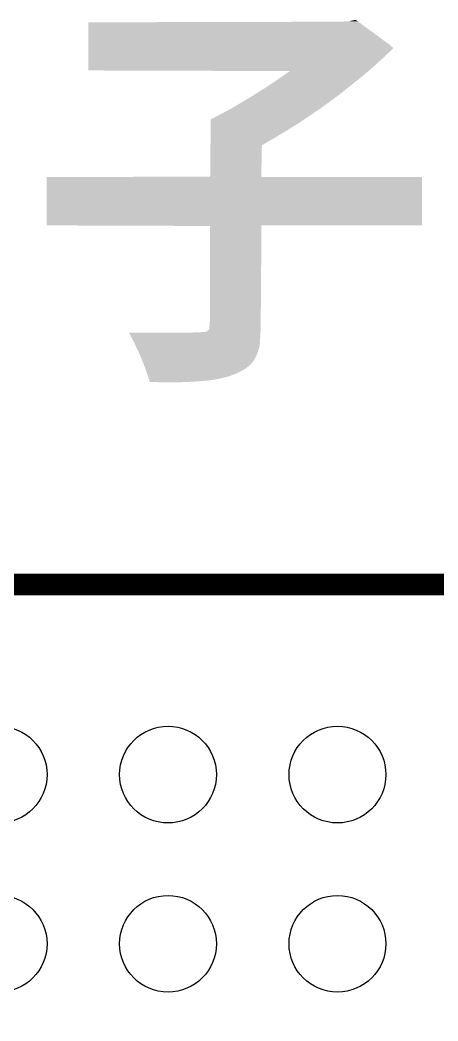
# Model space of a CAD drawing. Extents: x 0 to 1.77, y 0.1 to 2.36.
# Drawn here: x 0.5639 to 0.6416, y 1.3881 to 1.5745 of the extents above; entities that cross this region are included whole.
import ezdxf

# ---------------------------------------------------------------- set-up
doc = ezdxf.new("R2010")
doc.units = 0
doc.layers.get('0').update_dxf_attribs({"linetype": 'CONTINUOUS'})
doc.layers.add('ASSY_ART', color=2, linetype='CONTINUOUS')

# ---------------------------------------------------------------- blocks, each defined once
blk = doc.blocks.new('ROUND_27')
blk.add_circle((0, 0), 0.009)

msp = doc.modelspace()

# ---------------------------------------------------------------- linework, layer by layer
at = {"layer": 'ASSY_ART', "const_width": 0.004}
msp.add_lwpolyline([(0.43, 1.46934), (0.43, 0.80015), (1.0992, 0.80015), (1.0992, 1.45234), (1.0822, 1.46934), (0.43, 1.46934)], dxfattribs=at)
at = {"layer": 'ASSY_ART'}
for points in [[(0.57655, 1.57404), (0.60064, 1.57406), (0.6269, 1.57404), (0.62687, 1.57406)], [(0.57655, 1.57217), (0.57655, 1.57404), (0.62944, 1.57217), (0.6269, 1.57404)], [(0.60064, 1.57406), (0.60992, 1.57409), (0.62687, 1.57406), (0.62683, 1.57409)], [(0.60992, 1.57409), (0.61781, 1.57413), (0.62683, 1.57409), (0.62677, 1.57413)], [(0.61781, 1.57413), (0.62483, 1.57418), (0.62677, 1.57413), (0.6267, 1.57418)], [(0.62489, 1.57418), (0.62502, 1.57419), (0.6267, 1.57418), (0.62669, 1.57419)], [(0.62502, 1.57419), (0.62514, 1.57422), (0.62669, 1.57419), (0.62665, 1.57422)], [(0.62514, 1.57422), (0.62526, 1.57425), (0.62665, 1.57422), (0.62661, 1.57425)], [(0.62526, 1.57425), (0.62548, 1.57432), (0.62661, 1.57425), (0.62651, 1.57432)], [(0.62548, 1.57432), (0.62564, 1.57436), (0.62651, 1.57432), (0.62646, 1.57436)], [(0.62564, 1.57436), (0.62572, 1.57438), (0.62646, 1.57436), (0.62643, 1.57438)], [(0.62572, 1.57438), (0.62574, 1.57438), (0.62643, 1.57438), (0.62642, 1.57438)], [(0.62574, 1.57438), (0.62586, 1.5744), (0.62642, 1.57438), (0.62638, 1.5744)], [(0.62586, 1.5744), (0.62596, 1.57442), (0.62638, 1.5744), (0.62634, 1.57442)], [(0.62596, 1.57442), (0.62599, 1.57443), (0.62634, 1.57442), (0.62632, 1.57443)], [(0.62599, 1.57443), (0.62603, 1.57443), (0.62632, 1.57443), (0.6263, 1.57443)], [(0.62603, 1.57443), (0.62608, 1.57444), (0.6263, 1.57443), (0.62626, 1.57444)], [(0.62608, 1.57444), (0.62611, 1.57445), (0.62626, 1.57444), (0.62621, 1.57445)], [(0.62611, 1.57445), (0.62612, 1.57445), (0.62621, 1.57445), (0.62618, 1.57445)], [(0.62612, 1.57445), (0.62617, 1.57445), (0.62618, 1.57445), (0.62617, 1.57445)], [(0.57655, 1.57015), (0.57655, 1.57217), (0.63218, 1.57015), (0.62944, 1.57217)], [(0.57655, 1.56988), (0.57655, 1.57015), (0.63254, 1.56988), (0.63218, 1.57015)], [(0.57655, 1.56929), (0.57655, 1.56988), (0.6332, 1.56929), (0.63254, 1.56988)], [(0.57655, 1.56928), (0.57655, 1.56929), (0.6332, 1.56928), (0.6332, 1.56929)], [(0.57655, 1.56927), (0.57655, 1.56928), (0.63321, 1.56927), (0.6332, 1.56928)], [(0.57655, 1.56926), (0.57655, 1.56927), (0.63322, 1.56926), (0.63321, 1.56927)], [(0.57655, 1.56925), (0.57655, 1.56926), (0.63322, 1.56925), (0.63322, 1.56926)], [(0.57655, 1.56924), (0.57655, 1.56925), (0.63323, 1.56924), (0.63322, 1.56925)], [(0.57655, 1.56923), (0.57655, 1.56924), (0.63323, 1.56923), (0.63323, 1.56924)], [(0.57655, 1.56922), (0.57655, 1.56923), (0.63324, 1.56922), (0.63323, 1.56923)], [(0.57655, 1.56921), (0.57655, 1.56922), (0.63324, 1.56921), (0.63324, 1.56922)], [(0.57655, 1.5692), (0.57655, 1.56921), (0.63324, 1.5692), (0.63324, 1.56921)], [(0.57655, 1.56919), (0.57655, 1.5692), (0.63324, 1.56919), (0.63324, 1.5692)], [(0.57655, 1.56918), (0.57655, 1.56919), (0.63324, 1.56918), (0.63324, 1.56919)], [(0.57655, 1.56917), (0.57655, 1.56918), (0.63324, 1.56917), (0.63324, 1.56918)], [(0.57655, 1.56916), (0.57655, 1.56917), (0.63324, 1.56916), (0.63324, 1.56917)], [(0.57655, 1.56915), (0.57655, 1.56916), (0.63323, 1.56915), (0.63324, 1.56916)], [(0.57655, 1.56914), (0.57655, 1.56915), (0.63323, 1.56914), (0.63323, 1.56915)], [(0.57655, 1.56913), (0.57655, 1.56914), (0.63323, 1.56913), (0.63323, 1.56914)], [(0.57655, 1.56912), (0.57655, 1.56913), (0.63322, 1.56912), (0.63323, 1.56913)], [(0.57655, 1.56911), (0.57655, 1.56912), (0.63321, 1.56911), (0.63321, 1.56912)], [(0.57655, 1.56912), (0.57655, 1.56912), (0.63321, 1.56912), (0.63322, 1.56912)], [(0.57655, 1.5691), (0.57655, 1.56911), (0.6332, 1.5691), (0.63321, 1.56911)], [(0.57655, 1.56743), (0.57655, 1.5691), (0.63143, 1.56743), (0.6332, 1.5691)], [(0.57655, 1.56567), (0.57655, 1.56743), (0.6295, 1.56567), (0.63143, 1.56743)], [(0.57655, 1.56506), (0.57655, 1.56567), (0.62879, 1.56506), (0.6295, 1.56567)], [(0.59529, 1.565), (0.57655, 1.56506), (0.62872, 1.565), (0.62879, 1.56506)], [(0.61401, 1.56495), (0.59529, 1.565), (0.62866, 1.56495), (0.62872, 1.565)], [(0.61173, 1.56333), (0.61257, 1.56392), (0.62672, 1.56333), (0.62745, 1.56392)], [(0.61257, 1.56392), (0.61401, 1.56494), (0.62745, 1.56392), (0.62865, 1.56494)], [(0.61401, 1.56494), (0.61402, 1.56495), (0.62865, 1.56494), (0.62865, 1.56495)], [(0.61402, 1.56495), (0.61401, 1.56495), (0.62865, 1.56495), (0.62866, 1.56495)], [(0.60939, 1.56176), (0.61173, 1.56333), (0.62476, 1.56176), (0.62672, 1.56333)], [(0.6064, 1.5599), (0.60796, 1.56087), (0.62234, 1.5599), (0.62365, 1.56087)], [(0.60796, 1.56087), (0.60939, 1.56176), (0.62365, 1.56087), (0.62476, 1.56176)], [(0.60342, 1.55812), (0.6064, 1.5599), (0.61993, 1.55812), (0.62234, 1.5599)], [(0.59934, 1.55596), (0.60117, 1.5569), (0.61675, 1.55596), (0.61814, 1.5569)], [(0.60117, 1.5569), (0.60311, 1.55795), (0.61814, 1.5569), (0.6197, 1.55795)], [(0.60311, 1.55795), (0.60342, 1.55812), (0.6197, 1.55795), (0.61993, 1.55812)], [(0.59931, 1.55277), (0.59933, 1.55523), (0.61167, 1.55277), (0.61567, 1.55523)], [(0.59933, 1.55523), (0.59934, 1.55596), (0.61567, 1.55523), (0.61675, 1.55596)], [(0.59929, 1.55112), (0.59931, 1.55277), (0.60885, 1.55112), (0.61167, 1.55277)], [(0.59923, 1.54531), (0.59929, 1.55112), (0.60873, 1.54531), (0.60885, 1.55112)], [(0.56881, 1.53621), (0.56881, 1.5452), (0.63863, 1.53621), (0.63863, 1.5452)], [(0.56881, 1.5452), (0.56881, 1.5452), (0.63863, 1.5452), (0.60874, 1.5452)], [(0.56881, 1.5452), (0.57033, 1.5452), (0.60874, 1.5452), (0.60873, 1.5452)], [(0.57033, 1.5452), (0.59923, 1.5453), (0.60873, 1.5452), (0.60873, 1.5453)], [(0.59923, 1.5453), (0.59923, 1.54531), (0.60873, 1.5453), (0.60873, 1.54531)], [(0.56928, 1.53621), (0.56905, 1.53621), (0.60877, 1.53621), (0.63863, 1.53621)], [(0.57079, 1.5362), (0.56928, 1.53621), (0.60876, 1.5362), (0.60877, 1.53621)], [(0.58402, 1.53616), (0.57079, 1.5362), (0.60876, 1.53616), (0.60876, 1.5362)], [(0.59922, 1.5361), (0.58402, 1.53616), (0.60876, 1.5361), (0.60876, 1.53616)], [(0.59923, 1.53609), (0.59922, 1.5361), (0.60876, 1.53609), (0.60876, 1.5361)], [(0.59923, 1.52508), (0.59923, 1.53609), (0.60869, 1.52508), (0.60876, 1.53609)], [(0.59923, 1.52071), (0.59923, 1.52508), (0.60865, 1.52071), (0.60869, 1.52508)], [(0.59917, 1.51838), (0.59921, 1.5207), (0.60863, 1.51838), (0.60865, 1.5207)], [(0.59923, 1.5207), (0.59923, 1.52071), (0.60865, 1.5207), (0.60865, 1.52071)], [(0.59908, 1.51709), (0.59917, 1.51838), (0.60862, 1.51709), (0.60863, 1.51838)], [(0.58513, 1.51429), (0.58415, 1.51624), (0.60848, 1.51429), (0.60858, 1.51624)], [(0.59132, 1.51624), (0.59564, 1.51625), (0.60858, 1.51624), (0.60858, 1.51625)], [(0.59564, 1.51625), (0.59743, 1.51631), (0.60858, 1.51625), (0.60858, 1.51631)], [(0.59743, 1.51631), (0.59842, 1.5164), (0.60858, 1.51631), (0.60859, 1.5164)], [(0.59842, 1.5164), (0.59844, 1.51641), (0.60859, 1.5164), (0.60859, 1.51641)], [(0.59844, 1.51641), (0.5985, 1.51642), (0.60859, 1.51641), (0.60859, 1.51642)], [(0.5985, 1.51642), (0.59857, 1.51644), (0.60859, 1.51642), (0.60859, 1.51644)], [(0.59857, 1.51644), (0.59863, 1.51647), (0.60859, 1.51644), (0.60859, 1.51647)], [(0.59863, 1.51647), (0.59869, 1.5165), (0.60859, 1.51647), (0.60859, 1.5165)], [(0.59869, 1.5165), (0.59875, 1.51654), (0.60859, 1.5165), (0.6086, 1.51654)], [(0.59875, 1.51654), (0.5988, 1.51658), (0.6086, 1.51654), (0.6086, 1.51658)], [(0.5988, 1.51658), (0.59885, 1.51663), (0.6086, 1.51658), (0.6086, 1.51663)], [(0.59885, 1.51663), (0.59888, 1.51667), (0.6086, 1.51663), (0.6086, 1.51667)], [(0.59888, 1.51667), (0.59893, 1.51672), (0.6086, 1.51667), (0.6086, 1.51672)], [(0.59893, 1.51672), (0.59897, 1.51677), (0.6086, 1.51672), (0.60861, 1.51677)], [(0.59897, 1.51677), (0.599, 1.51683), (0.60861, 1.51677), (0.60861, 1.51683)], [(0.599, 1.51683), (0.59903, 1.51689), (0.60861, 1.51683), (0.60861, 1.51689)], [(0.59903, 1.51689), (0.59905, 1.51696), (0.60861, 1.51689), (0.60862, 1.51696)], [(0.59905, 1.51696), (0.59906, 1.51701), (0.60862, 1.51696), (0.60862, 1.51701)], [(0.59906, 1.51701), (0.59907, 1.51702), (0.60862, 1.51701), (0.60862, 1.51702)], [(0.59907, 1.51702), (0.59908, 1.51709), (0.60862, 1.51702), (0.60862, 1.51709)], [(0.5853, 1.51396), (0.58513, 1.51429), (0.60843, 1.51396), (0.60848, 1.51429)], [(0.58537, 1.5138), (0.5853, 1.51396), (0.60841, 1.5138), (0.60843, 1.51396)], [(0.58565, 1.51322), (0.58537, 1.5138), (0.60828, 1.51322), (0.60841, 1.5138)], [(0.5858, 1.51291), (0.58565, 1.51322), (0.60818, 1.51291), (0.60828, 1.51322)], [(0.58591, 1.51265), (0.5858, 1.51291), (0.6081, 1.51265), (0.60818, 1.51291)], [(0.58606, 1.51232), (0.58591, 1.51265), (0.60798, 1.51232), (0.6081, 1.51265)], [(0.58633, 1.51168), (0.58606, 1.51232), (0.60769, 1.51168), (0.60798, 1.51232)], [(0.58634, 1.51167), (0.58633, 1.51168), (0.60768, 1.51167), (0.60769, 1.51168)], [(0.58658, 1.51107), (0.58634, 1.51167), (0.60735, 1.51107), (0.60768, 1.51167)], [(0.5867, 1.51078), (0.58658, 1.51107), (0.60715, 1.51078), (0.60735, 1.51107)], [(0.58682, 1.51049), (0.5867, 1.51078), (0.60691, 1.51049), (0.60715, 1.51078)], [(0.58685, 1.51042), (0.58682, 1.51049), (0.60684, 1.51042), (0.60691, 1.51049)], [(0.58692, 1.51022), (0.58685, 1.51042), (0.60665, 1.51022), (0.60684, 1.51042)], [(0.58701, 1.50998), (0.58692, 1.51022), (0.60637, 1.50998), (0.60665, 1.51022)], [(0.58704, 1.50991), (0.58701, 1.50998), (0.60629, 1.50991), (0.60637, 1.50998)], [(0.58722, 1.50943), (0.58704, 1.50991), (0.60559, 1.50943), (0.60629, 1.50991)], [(0.58724, 1.50936), (0.58722, 1.50943), (0.60547, 1.50936), (0.60559, 1.50943)], [(0.58736, 1.509), (0.58724, 1.50936), (0.60485, 1.509), (0.60547, 1.50936)], [(0.58751, 1.50858), (0.58736, 1.509), (0.60398, 1.50858), (0.60485, 1.509)], [(0.58765, 1.50818), (0.58751, 1.50858), (0.60292, 1.50818), (0.60398, 1.50858)], [(0.58772, 1.50798), (0.58765, 1.50818), (0.60228, 1.50798), (0.60292, 1.50818)], [(0.58785, 1.5076), (0.58772, 1.50798), (0.60068, 1.5076), (0.60228, 1.50798)], [(0.58795, 1.50732), (0.58785, 1.5076), (0.59889, 1.50732), (0.60068, 1.5076)], [(0.58802, 1.50712), (0.58795, 1.50732), (0.59633, 1.50712), (0.59889, 1.50732)], [(0.58804, 1.50705), (0.58802, 1.50712), (0.59478, 1.50705), (0.59633, 1.50712)], [(0.59025, 1.507), (0.58804, 1.50705), (0.5936, 1.507), (0.59475, 1.50705)], [(0.58804, 1.50705), (0.58804, 1.50705), (0.59475, 1.50705), (0.59478, 1.50705)], [(0.59113, 1.50698), (0.59025, 1.507), (0.59113, 1.50698), (0.5936, 1.507)]]:
    msp.add_solid(points, dxfattribs=at)

# ---------------------------------------------------------------- block references
for p in [(0.5599, 1.43394), (0.5914, 1.43394), (0.6229, 1.43394), (0.5599, 1.40244), (0.5914, 1.40244), (0.6229, 1.40244)]:
    msp.add_blockref('ROUND_27', p, dxfattribs=at)

doc.saveas('drawing.dxf')
